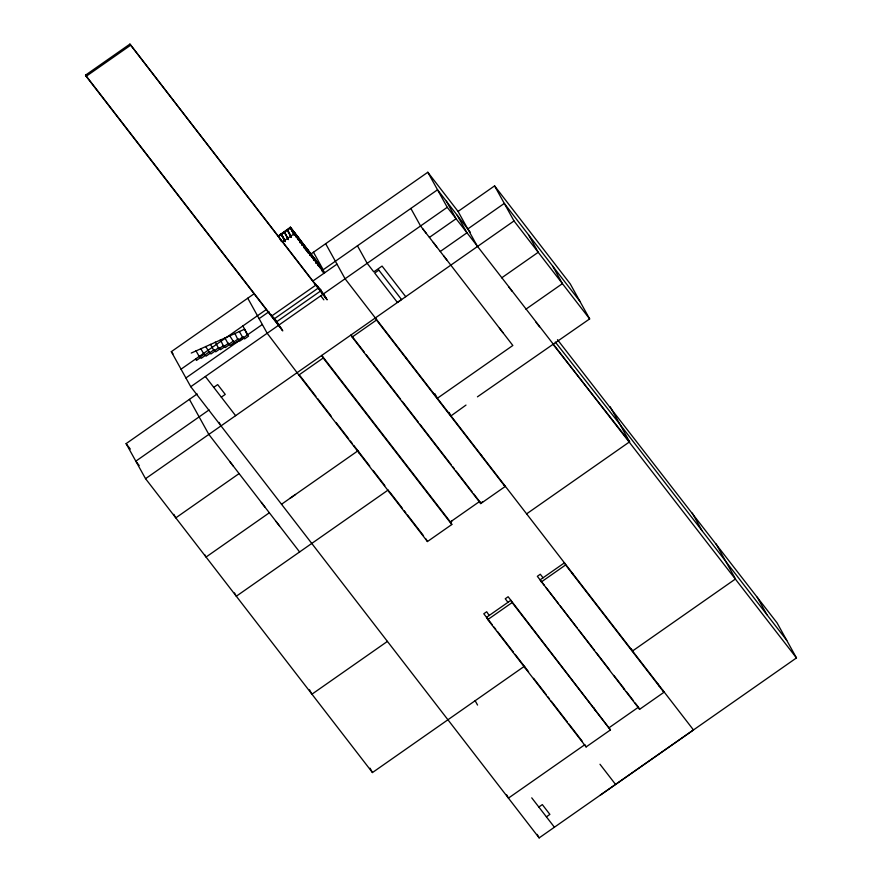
<?xml version="1.0" encoding="UTF-8"?>
<svg xmlns="http://www.w3.org/2000/svg" width="882" height="882" viewBox="0 0 882 882"><rect width="100%" height="100%" fill="white"/><g stroke="black" fill="none" stroke-linecap="round" stroke-linejoin="round"><path stroke-width="1.32" d="M247.379 335.171L244.468 328.964M215.252 342.128L218.504 348.026M223.322 345.876L220.401 339.724M234.844 333.264L237.765 339.416M229.706 335.733L233.344 341.411M239.342 331.434L242.572 337.266M450.779 522.475L451.97 520.81M465.994 405.081L450.978 415.896L449.037 412.401M600.223 795.178L693.472 729.954L345.083 278.767L325.656 243.708M129.919 44.1L327.134 299.836L320.221 289.153L321.059 290.674L276.683 321.721L275.834 320.199L282.758 330.882L86.171 76.304L85.532 75.146L129.919 44.1L326.494 298.678M86.171 76.304L130.558 45.258M322.812 270.708L319.868 265.416L290.387 227.225L278.017 236.244L290.641 227.556M290.509 227.446L292.46 229.915M278.238 236.541L290.398 228.041M291.975 230.026L296.572 237.335M292.471 229.982L298.535 239.871M294.423 232.451L324.819 272.67M282.284 242.076L294.566 233.487M285.349 241.095L285.206 241.657L281.237 233.686L284.985 240.334M288.403 238.956L288.26 239.518L284.522 231.834M291.468 236.817L291.325 237.379L287.576 229.695M294.522 234.678L294.379 235.229L290.387 227.225M296.374 234.987L299.902 241.348M296.385 235.053L298.943 240.543M297.862 237.71L301.556 243.443M297.973 237.853L302.482 245.042M299.814 240.246L305.095 248.779M300.288 240.058L290.013 227.49L294.379 235.229M301.765 242.693L305.988 250.268L306.131 249.716M303.728 245.317L307.95 252.803L308.094 252.252M303.838 245.461L308.733 253.222M306.164 247.666L309.692 254.027M307.653 250.378L312.239 257.621M557.49 339.691L777.042 622.857L796.468 657.917L539.145 837.9L190.755 386.713L171.329 351.664L254.391 293.563M310.133 254.567L427.814 172.255L458.067 211.437L477.493 246.497M311.567 255.449L315.26 261.193M313.518 257.985L317.52 264.159M314.19 260.157L309.957 252.583M315.954 260.344L320.067 267.764M317.432 263.057L322.713 271.59M181.042 369.183L266.32 309.538M323.749 272.538L323.617 273.089L319.758 265.339M259.088 318.656L269.043 311.688M312.912 280.994L336.99 264.159M185.904 377.948L262.318 324.499M325.557 296.98L315.017 283.343L315.954 285.04L271.579 316.076L270.642 314.389L274.148 318.931L318.534 287.885L317.553 286.121L321.059 290.674M190.755 386.713L447.24 207.314L427.814 172.255M422.798 228.879L426.337 233.454M525.606 668.567L524.349 666.307L372.458 772.555L145.541 478.683L126.104 443.635L197.16 393.945M458.067 211.437L494.582 185.893L570.224 283.85L589.65 318.909L477.438 396.834M213.753 387.363L217.689 384.607L225.252 394.408L221.316 397.154M429.391 237.412L456.071 218.747L446.358 201.228M433.271 242.429L436.799 247.004M209.078 409.921L135.828 461.165L139.191 465.52M467.78 228.967L504.295 203.422L579.937 301.379M440.261 251.48L466.942 232.826L457.229 215.296M443.602 255.813L447.13 260.388M145.541 478.683L514.008 220.952L494.582 185.893M503.931 484.472L505.088 486.566L480.734 503.589L352.15 337.067L376.504 320.034L375.346 317.95M480.734 503.589L479.576 501.494L450.36 521.935L451.793 524.525L427.45 541.548L298.866 375.026L323.209 357.993L321.776 355.413L451.562 523.489M229.871 461.65L233.399 466.225M501.693 277.841L538.218 252.296L528.505 234.766M239.088 473.59L175.794 517.866L173.853 514.36M508.528 286.694L512.067 291.258M525.904 309.185L562.418 283.64L552.705 266.11M499.433 328.115L502.961 332.69M261.37 502.442L264.898 507.018M535.991 322.25L539.519 326.814M269.352 512.773L206.046 557.049L204.756 554.712M281.523 504.261L357.949 450.801L359.382 453.392M275.978 521.361L279.506 525.937M482.752 501.682L480.778 503.06L473.7 493.876M526.62 513.853L629.605 441.816L610.179 406.767M387.418 641.401L311.941 694.189L309.516 689.812M541.261 581.988L565.616 564.954L564.436 562.837L540.06 579.882L639.593 709.326L663.937 692.293L662.768 690.176M487.79 619.594L512.133 602.56L510.876 600.3L486.533 617.323L487.79 619.594L586.111 746.933L610.465 729.91L508.131 596.739L505.243 598.768L507.988 602.318M609.208 727.639L638.425 707.21L635.194 703.02M538.836 807.041L542.32 804.593L549.883 814.395L546.399 816.831M191.262 353.054L244.171 329.405M209.277 352.161L205.649 346.483M796.468 657.917L447.24 207.314M555.307 342.073L619.892 424.297L786.755 640.387M553.135 344.443L629.605 441.816M514.008 220.952L589.65 318.909M470.282 232.209L437.527 189.784L323.198 269.749L313.485 252.23M405.72 296.694L382.071 266.077L373.781 271.877L367.166 263.31L357.453 245.791M376.504 320.034L505.088 486.566M565.616 564.954L663.937 692.293M290.31 227.435L319.681 265.471M300.497 241.062L309.714 252.991M310.288 253.74L317.542 263.134M318.115 263.872L319.505 265.669M287.422 230.114L287.069 229.596L290.663 236.178M287.334 230.18L291.093 237.082M284.236 232.032L287.719 238.162M284.357 232.264L288.26 239.518M281.303 234.403L280.95 233.884L285.239 241.337M543.047 577.798L540.302 574.237L537.347 576.31L544.282 585.295M278.403 236.122L281.336 241.414M320.739 295.79L323.87 299.847M364.442 352.392L350.992 334.973L352.15 337.067M366.118 354.564L400.582 399.193M402.258 401.365L418.233 422.048M419.909 424.22L451.011 464.494M452.687 466.666L454.362 468.849M456.049 471.021L472.013 491.704M545.958 587.467L558.538 603.751M560.213 605.923L576.971 627.631M578.647 629.803L594.578 650.431M596.254 652.603L609.671 669.967M613.861 675.403L624.699 689.426M626.308 691.521L633.574 700.936M323.209 357.993L451.793 524.525M512.133 602.56L610.465 729.91M276.683 321.721L273.166 317.167L274.148 318.931M85.532 75.146L282.119 329.725M299.957 375.71L315.921 396.382M317.608 398.565L331.048 415.973M336.097 422.511L348.699 438.828M350.386 441.011L352.061 443.183M353.737 445.366L369.712 466.038M373.075 470.393L384.839 485.629M389.877 492.167L402.49 508.484M404.165 510.667L405.852 512.839M407.528 515.022L423.492 535.694M492.41 624.952L483.788 613.773L486.688 611.744L489.179 615.471M494.096 627.124L495.772 629.296M497.459 631.479L513.423 652.162M515.099 654.334L528.55 671.742M533.588 678.28L546.201 694.608M547.876 696.78L549.563 698.963M551.239 701.135L567.214 721.818M568.89 723.99L582.341 741.409M599.992 764.264L615.416 784.241M531.736 797.846L554.414 827.217M205.363 376.493L235.615 415.676M295.536 494.46L289.858 498.429M171.329 351.664L173.004 353.836M299.604 551.956L208.836 434.407L189.41 399.359M126.104 443.635L130.316 449.081M757.208 597.18L766.932 614.71M716.074 543.907L735.5 578.956L632.515 650.993L631.214 648.656M692.271 513.092L701.995 530.611M410.847 208.45L420.56 225.968L512.839 345.479L437.362 398.267L434.771 393.593M657.994 684.002L659.174 686.13M571.999 572.627L573.179 574.755M638.425 707.21L639.593 709.326M623.078 687.343L624.258 689.459M481.23 455.079L482.399 457.174M405.599 357.133L406.756 359.217M593.862 707.772L595.118 710.043M317.718 262.935L320.618 268.15M586.111 746.933L584.854 744.673L508.44 798.122L506.488 794.616M318.126 264.192L319.306 266.309M315.767 260.399L319.229 266.651M313.893 257.731L317.211 263.729M311.853 255.328L314.742 260.543M311.666 255.526L314.014 259.771M309.891 252.792L313.937 260.091M308.016 250.124L311.401 256.519M305.977 247.721L309.45 253.983M304.014 245.185L307.487 251.447M302.063 242.649L304.952 247.864M300.101 240.113L302.416 244.292M296.187 235.042L299.075 240.257M294.235 232.506L298.281 239.816M292.361 229.838L296.319 237.28M290.365 227.622L294.412 234.921M287.312 229.761L291.358 237.06M280.983 234.16L284.974 241.359M426.017 538.968L427.45 541.548M389.635 492.575L388.201 489.984L236.299 596.232L234.48 592.947M298.866 375.026L267.18 333.253L247.754 298.204M475.144 700.727L477.548 705.049M537.204 834.394L539.145 837.9M242.859 325.954L248.526 336.174L244.59 338.92L243.785 337.464M224.921 337.938L228.14 343.726M210.456 344.333L213.698 350.176M200.831 348.633L204.073 354.476M199.586 356.218L200.39 357.673L196.454 360.429L195.65 358.974M196.013 350.782L199.255 356.626M219.067 422.39L221.007 425.896M370.021 768.167L372.458 772.555M300.255 242.109L300.123 242.66L300.255 242.109M302.217 244.645L302.074 245.196L302.217 244.645M304.18 247.18L304.036 247.732L304.18 247.18M310.045 254.788L309.913 255.339L310.045 254.788M315.921 262.395L315.778 262.946L315.921 262.395M317.884 264.931L317.74 265.482L317.884 264.931M321.798 270.002L321.654 270.554L321.798 270.002M204.392 354.068L200.457 356.824L201.272 358.279L205.208 355.523L204.392 354.068M209.21 351.918L205.274 354.674L206.079 356.13L210.015 353.373L209.21 351.918M214.017 349.768L210.092 352.513L210.897 353.98L214.833 351.223L214.017 349.768M218.835 347.618L214.899 350.363L215.715 351.83L219.64 349.074L218.835 347.618M223.653 345.468L219.717 348.214L220.522 349.68L224.458 346.924L223.653 345.468M228.46 343.318L224.524 346.064L225.34 347.519L229.265 344.774L228.46 343.318M233.278 341.169L229.342 343.914L230.147 345.369L234.083 342.624L233.278 341.169M238.085 339.019L234.149 341.764L234.965 343.219L238.901 340.474L238.085 339.019M242.903 336.858L238.967 339.614L239.772 341.069L243.708 338.324L242.903 336.858M378.841 270.135L374.696 273.034L397.385 302.416L401.531 299.516L378.841 270.135"/></g></svg>
